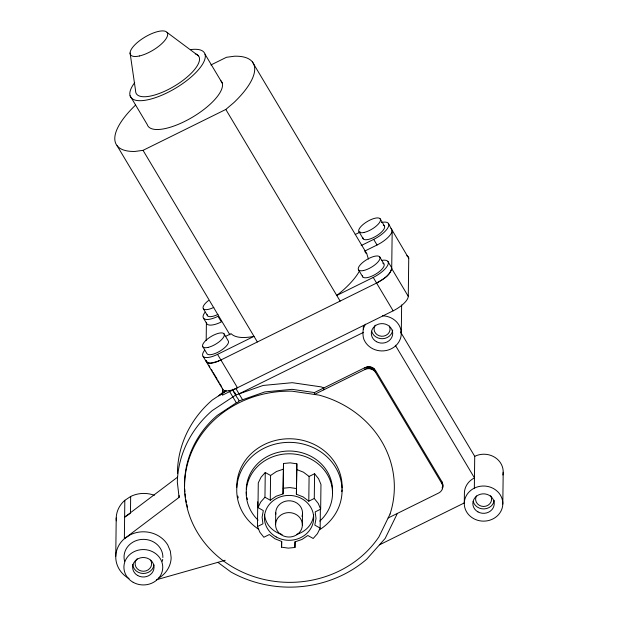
<?xml version="1.0" encoding="UTF-8"?>
<svg xmlns="http://www.w3.org/2000/svg" width="618" height="618" viewBox="0 0 618 618"><rect width="100%" height="100%" fill="white"/><g stroke="black" fill="none" stroke-linecap="round" stroke-linejoin="round"><path stroke-width="0.93" d="M115.759 556.355L116.215 517.984M154.315 495.296A27.702 25.245 0.7 0 0 130.668 496.47L124.821 500.341L124.365 538.711A27.702 25.245 0.7 0 0 129.007 578.548M130.46 513.28L130.668 496.47M158.254 578.409A27.702 25.245 0.7 0 0 171.147 557.73L170.367 551.179L167.787 545.03A27.702 25.245 0.7 0 0 130.213 534.833L124.365 538.711L179.096 497.351L179.12 495.574M206.188 340.394L206.404 322.318M320.379 509.077L320.147 528.104L317.413 533.713L313.179 538.479L307.841 535.497L301.963 539.475L295.087 541.801L294.933 547.494L288.227 548.127L281.576 547.162L281.731 541.468L274.995 538.803L269.34 534.539L263.847 537.251L259.884 532.276L257.459 526.544L257.76 501.808M257.459 526.544L262.951 523.832L262.094 517.189L263.314 510.592L257.984 507.61L258.285 482.874L261.02 477.266L265.253 472.5L270.584 475.481L270.282 500.225L264.952 497.235L265.253 472.5M275.582 524.481L275.728 512.662M281.576 547.162L281.646 541.453M270.282 500.225L276.169 496.239L283.044 493.921L283.5 463.485L290.197 462.851L296.856 463.817L296.393 494.253L303.129 496.911L308.791 501.183L314.276 498.471L314.585 473.736L309.093 476.447L308.791 501.183M283.044 493.921L283.5 463.485M294.933 547.494L295.002 541.785M296.393 494.253L296.856 463.817M302.372 525.153A13.403 12.213 0.7 0 0 282.573 514.076A13.403 12.213 0.7 0 0 281.986 535.227A13.403 12.213 0.7 0 0 302.372 525.153L302.519 513.334M442.751 486.992L442.735 484.211L441.839 481.592L375.512 370.398C373.426 366.922 368.622 365.779 365.06 367.571L314.454 392.569L314.431 394.438L365.037 369.44C368.598 367.648 373.403 368.791 375.489 372.268L441.816 483.461C443.925 486.775 442.241 491.41 438.734 492.979L388.127 517.984M320.147 528.104L314.809 525.122L316.03 518.533L315.18 511.889L320.665 509.178L320.966 484.442L318.548 478.703L314.585 473.736M323.786 389.819L323.809 387.95L321.213 386.899L292.283 382.689L263.16 385.447L235.829 394.987L212.159 410.646A112.182 102.24 0.7 0 0 177.32 482.094L179.096 497.351M382.503 315.813A19.266 17.567 0.7 0 1 401.074 330.8A19.266 17.567 0.7 0 1 388.15 350.035A19.266 17.567 0.7 0 1 365.091 341.731C361.785 336.756 363.314 331.009 363.438 325.524M365.037 369.44L365.06 367.571M366.914 368.784L366.938 366.914M367.911 368.629L367.934 366.76M368.915 368.591L368.938 366.721M369.919 368.676L369.943 366.806M370.9 368.884L370.924 367.015M371.851 369.201L371.874 367.331M372.739 369.626L372.762 367.764M373.566 370.159L373.589 368.289M374.307 370.785L374.33 368.915M375.489 372.268L375.512 370.398M220.896 359.985L217.011 361.669L210.29 363.175L207.911 362.897L206.435 361.939L205.941 360.371C208.166 366.281 216.872 361.576 220.896 359.985L376.586 283.067C382.519 279.676 389.919 275.705 391.712 268.583L392.183 230.529L388.328 223.33M401.283 333.851L401.638 304.96M204.643 350.221A17.126 6.149 -30.8 0 0 217.544 354.361L237.459 387.749A17.126 6.149 -30.8 0 1 222.503 388.135L222.418 395.18L393.148 310.831A17.126 6.149 -30.8 0 0 408.274 296.346L408.737 258.293L391.07 228.397M441.816 483.461L441.839 481.592M442.442 488.807L442.774 485.13M442.542 485.169L442.565 483.299M442.658 487.911L442.735 484.211M464.288 503.098L464.412 492.878A19.266 17.559 0.7 0 1 474.462 477.915L395.319 345.238M503.199 472.252L502.805 504.056A19.266 17.559 0.7 0 1 473.496 518.541A19.266 17.559 0.7 0 1 474.338 488.135L474.724 456.331L400.534 331.959M184.573 486.103A104.906 95.605 0.7 0 1 217.173 415.466L236.339 402.789C243.106 401.028 234.199 397.042 235.605 393.079M363.392 329.239L363.546 328.367A19.266 17.567 0.7 0 1 365.578 324.18M387.865 261.383L391.225 267.015A17.126 6.149 -30.8 0 1 391.712 268.583C389.842 275.698 382.527 279.637 376.586 283.067M442.117 487.803L442.465 486.938M257.984 507.61L260.719 502.009L264.952 497.235M397.057 514.052L385.176 538.417L366.775 559.143A112.182 102.24 0.7 0 1 230.954 572.005L217.868 562.341L156.377 579.777M270.584 475.481L276.47 471.503L283.345 469.178M135.574 105.083A79.637 28.606 -30.8 0 0 135.01 151.433L143.044 150.344L225.817 109.448L233.928 102.557A79.637 28.606 -30.8 0 0 234.492 56.215L226.451 57.296L210.931 64.967M177.629 477.104L124.612 517.15L129.734 513.767M239.135 400.951L264.867 391.897L292.098 389.325L314.454 392.569M225.825 391.047L212.291 400.008A112.182 102.24 0.7 0 0 177.451 471.457L177.675 473.365M219.212 395.605L226.258 390.939M355.211 234.5L360.302 231.989M361.151 245.578L373.697 239.382A17.126 6.149 -30.8 0 0 388.289 226.976A17.126 6.149 -30.8 0 0 381.376 222.511M364.512 251.202L377.05 245.006A17.126 6.149 -30.8 0 0 392.183 230.529M225.238 336.547L231.086 333.658A62.055 22.294 -30.8 0 0 253.998 336.346L217.544 354.361M381.739 260.402A17.126 6.149 -30.8 0 1 387.687 265.323A17.126 6.149 -30.8 0 1 373.226 277.436L336.771 295.45A62.055 22.294 -30.8 0 0 359.63 270.707M239.058 393.859L363.492 332.376M379.483 544.837L464.157 502.998M217.868 562.341L225.215 560.271M283.199 488.22L289.896 487.587L296.555 488.552M296.694 469.518L303.438 472.175L309.093 476.447M365.199 252.6L366.729 253.589L368.436 259.066M167.076 32.445L198.478 55.867M314.276 498.471L318.247 503.438L320.665 509.178M380.155 218.803L384.326 225.809M391.712 268.583L408.274 296.346M373.697 239.382L377.05 245.006M379.691 256.864L383.863 263.863M359.05 231.858L363.229 238.857M252.414 61.962L366.729 253.589M373.226 277.436L393.148 310.831M358.587 269.911L362.766 276.918M205.014 54.191L222.21 83.021M225.817 109.448L340.124 301.082M130.097 95.798L147.285 124.627A42.99 15.442 -30.8 0 0 193.357 116.663A42.99 15.442 -30.8 0 0 220.41 80.332M143.044 150.344L257.358 341.97M117.08 145.686L229.911 334.832M224.002 333.782L228.173 340.781A12.414 4.457 -30.8 0 1 220.387 350.854A12.414 4.457 -30.8 0 1 207.076 353.836L202.897 346.837M208.513 300.526A12.414 4.457 -30.8 0 0 203.368 308.784L207.54 315.783M203.538 318.255L206.899 323.886A17.126 6.149 -30.8 0 0 221.36 321.932L218.007 316.3A17.126 6.149 -30.8 0 1 205.106 312.167M235.79 388.382L242.534 399.691M232.414 389.255L235.829 394.987M232.638 390.043L235.558 394.948M229.069 390.591L236.339 402.789M206.427 361.19L207.887 363.639M208.861 365.269L209.842 366.907M211.302 369.355L212.275 370.985M213.249 372.615L217.142 379.151M218.115 380.781L219.096 382.418M220.07 384.048L221.53 386.497M203.075 356.316L222.99 389.703M130.081 52.986L135.589 90.792A36.392 13.071 -30.8 0 0 175.651 85.377A36.392 13.071 -30.8 0 0 195.327 53.828M313.697 514.446A24.62 22.441 0.7 0 1 296.663 534.369M282.156 534.5A24.62 22.441 0.7 0 1 264.597 514.894M258.092 520.163A43.16 39.336 0.7 0 1 259.398 464.751A43.16 39.336 0.7 0 1 320.209 465.671A43.16 39.336 0.7 0 1 319.776 521.098M246.258 489.278A43.16 39.336 0.7 0 1 291.503 451.07A43.16 39.336 0.7 0 1 332.445 493.295M247.447 499.491A43.16 39.336 0.7 0 1 247.015 497.675M246.536 494.887A43.16 39.336 0.7 0 1 246.288 492.075M494.238 500.286A10.707 9.757 0.7 0 1 484.265 508.908A10.707 9.757 0.7 0 1 473.195 501.437M218.811 395.891A98.911 90.143 0.7 0 1 225.3 390.337M154.013 564.837A10.707 9.757 0.7 0 1 143.106 573.481A10.707 9.757 0.7 0 1 132.692 564.311M162.712 559.375A19.421 17.698 0.7 0 1 162.341 561.206M124.581 561.159A19.421 17.698 0.7 0 1 141.406 539.444A19.421 17.698 0.7 0 1 162.866 557.536M150.63 560.14A8.266 7.532 0.7 0 1 148.142 569.889A8.266 7.532 0.7 0 1 137.219 568.745A8.266 7.532 0.7 0 1 137.181 558.726M474.338 488.135A19.266 17.559 0.7 0 1 502.805 504.056M474.724 456.331A19.266 17.559 0.7 0 1 495.242 457.583A19.266 17.559 0.7 0 1 502.882 474.995M392.708 330.082A10.707 9.757 0.7 0 1 382.743 338.71A10.707 9.757 0.7 0 1 371.665 331.233M389.41 326.065A8.003 7.3 0.7 0 1 381.522 336.254A8.003 7.3 0.7 0 1 375.242 325.145M187.493 507.108A104.906 95.605 0.7 0 1 186.798 504.303M186.389 502.426A104.906 95.605 0.7 0 1 185.848 499.576M185.539 497.66A104.906 95.605 0.7 0 1 185.045 493.813M184.867 491.882A104.906 95.605 0.7 0 1 184.674 488.992M116.315 520.812A27.702 25.245 0.7 0 1 124.821 500.341M275.798 514.261A13.403 12.213 0.7 0 1 290.336 500.835A13.403 12.213 0.7 0 1 301.978 516.478M490.63 495.698A8.003 7.3 0.7 0 1 483.747 506.466A8.003 7.3 0.7 0 1 476.432 495.906M258.664 529.271A52.661 47.995 0.7 0 1 250.352 458.069A52.661 47.995 0.7 0 1 328.892 458.68A52.661 47.995 0.7 0 1 319.599 529.742M342.009 489.858A52.661 47.995 0.7 0 1 341.847 491.642M238.247 497.915A52.661 47.995 0.7 0 1 237.791 496.038M236.787 487.37A52.661 47.995 0.7 0 1 289.711 438.765A52.661 47.995 0.7 0 1 342.094 488.073M190.707 49.602A42.99 15.442 -30.8 0 1 198.463 69.741A42.99 15.442 -30.8 0 1 147.393 99.877A42.99 15.442 -30.8 0 1 134.693 82.665M382.789 263.168A12.414 4.457 -30.8 0 1 376.076 273.928A12.414 4.457 -30.8 0 1 362.411 275.775M383.253 225.114A12.414 4.457 -30.8 0 1 376.54 235.875A12.414 4.457 -30.8 0 1 362.874 237.721M218.03 314.361A12.414 4.457 -30.8 0 1 207.184 314.639M213.851 307.362A12.414 4.457 -30.8 0 1 203.368 308.784M406.768 255.767A17.126 6.149 -30.8 0 1 408.737 258.293M390.058 514.029L378.942 536.818A104.906 95.605 0.7 0 1 197.312 532.283A104.906 95.605 0.7 0 1 292.075 391.186L319.127 395.126A104.906 95.605 0.7 0 1 390.058 514.029M276.223 536.98A24.62 22.441 0.7 0 0 313.674 518.471A24.62 22.441 0.7 0 0 277.289 498.123A24.62 22.441 0.7 0 0 276.223 536.98M477.961 511.889A10.707 9.757 0.7 0 0 494.245 503.84A10.707 9.757 0.7 0 0 478.432 494.995A10.707 9.757 0.7 0 0 477.961 511.889M137.744 575.559A10.707 9.757 0.7 0 0 154.029 567.517A10.707 9.757 0.7 0 0 138.216 558.672A10.707 9.757 0.7 0 0 137.744 575.559M133.202 582.326A19.421 17.698 0.7 0 0 162.743 567.733A19.421 17.698 0.7 0 0 134.044 551.689A19.421 17.698 0.7 0 0 133.202 582.326M376.439 341.684A10.707 9.757 0.7 0 0 392.716 333.643A10.707 9.757 0.7 0 0 376.903 324.79A10.707 9.757 0.7 0 0 376.439 341.684M139.39 55.975A21.406 7.694 -30.8 0 0 167.687 34.407A21.406 7.694 -30.8 0 0 139.575 40.711A21.406 7.694 -30.8 0 0 139.39 55.975M363.631 270.506A12.414 4.457 -30.8 0 0 380.047 258A12.414 4.457 -30.8 0 0 363.739 261.661A12.414 4.457 -30.8 0 0 363.631 270.506M364.095 232.453A12.414 4.457 -30.8 0 0 380.51 219.946A12.414 4.457 -30.8 0 0 364.203 223.6A12.414 4.457 -30.8 0 0 364.095 232.453M207.942 347.432A12.414 4.457 -30.8 0 0 224.357 334.925A12.414 4.457 -30.8 0 0 208.05 338.579A12.414 4.457 -30.8 0 0 207.942 347.432"/></g></svg>
